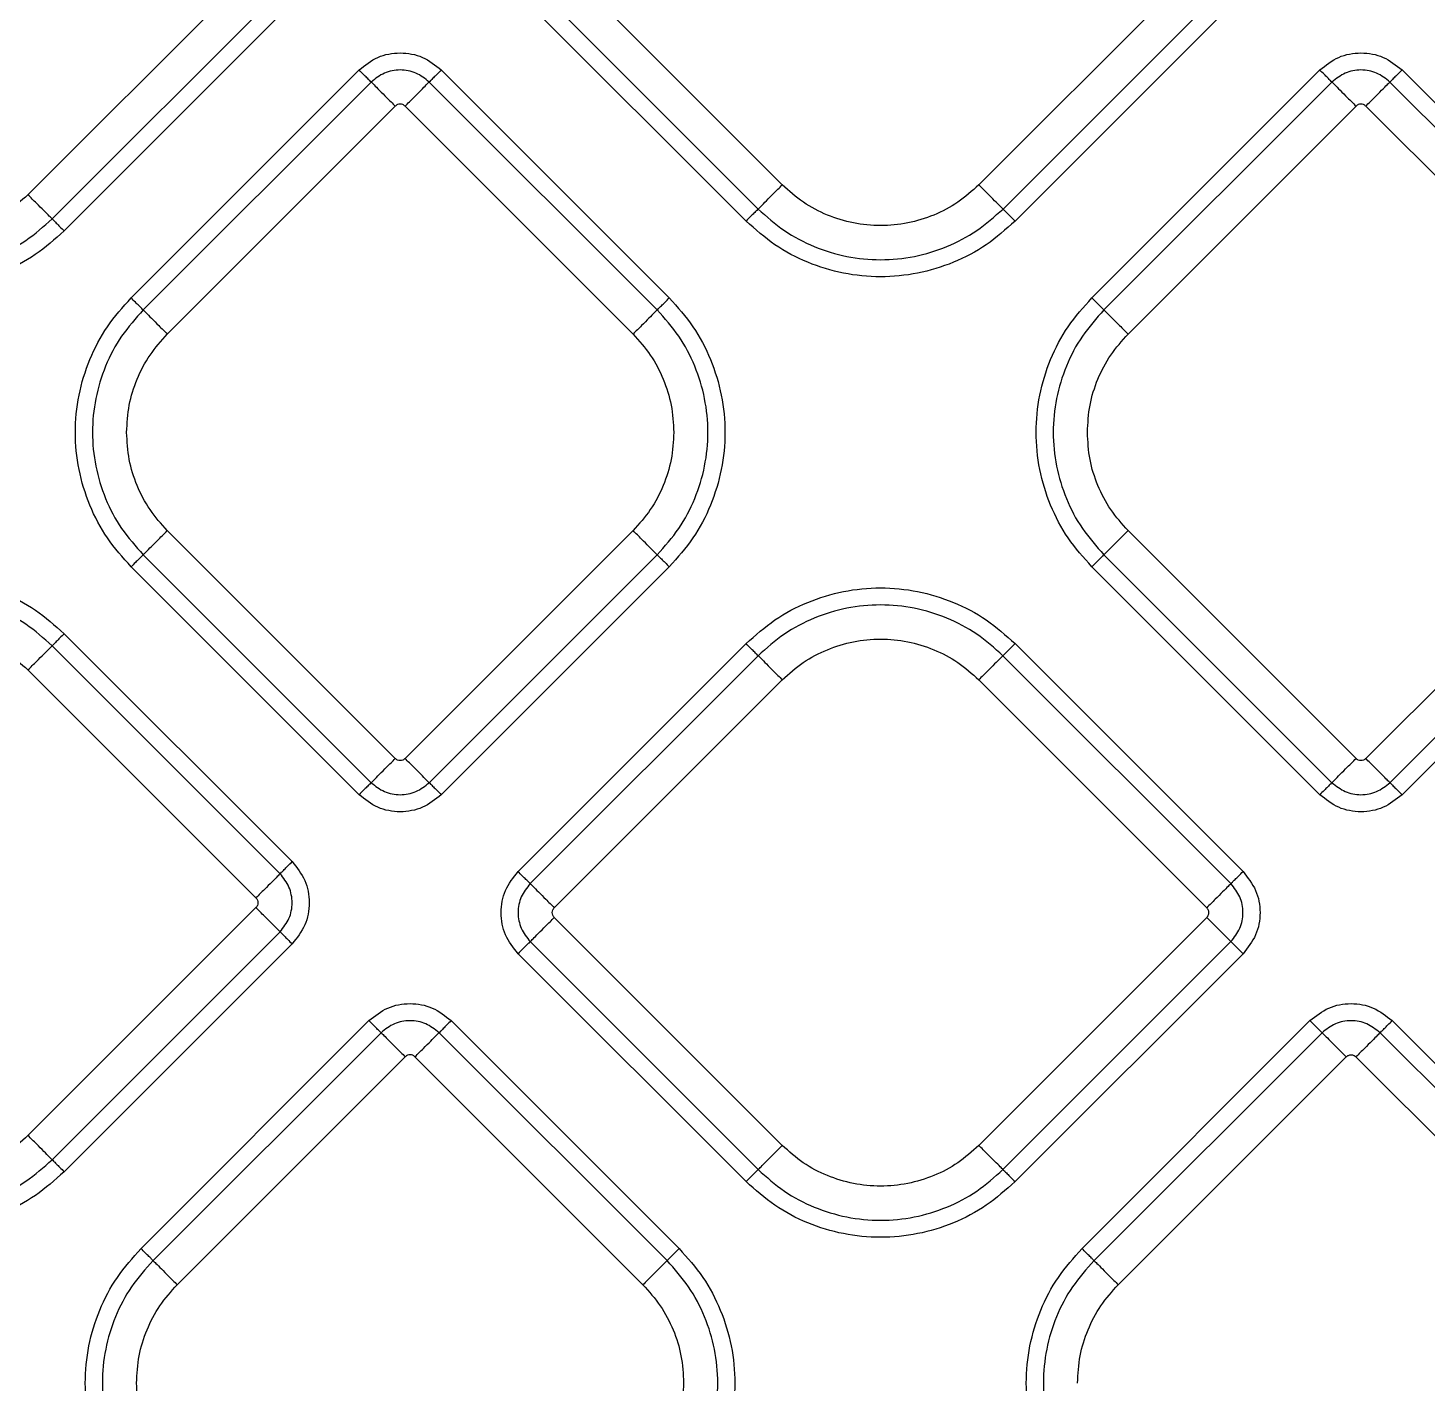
# Model space of a CAD drawing. Extents: x 939 to 1039, y 781 to 934.
# Drawn here: x 960.095 to 964.138, y 835.997 to 839.913 of the extents above; entities that cross this region are included whole.
import ezdxf

# ---------------------------------------------------------------- set-up
doc = ezdxf.new("R2010")
doc.units = 0
doc.header["$MEASUREMENT"] = 0
doc.layers.add('1', color=4, linetype='Continuous')

# ---------------------------------------------------------------- blocks, each defined once
blk = doc.blocks.new('Envoy')
at = {"layer": '1', "color": 3, "linetype": 'Continuous', "lineweight": 25}
for p, q in [((23.6206, 40.2854), (22.9618, 40.9443)), ((24.8476, 40.9443), (24.1887, 40.2854)), ((22.0995, 40.9158), (21.4407, 40.2569)), ((21.5104, 40.1872), (22.1693, 40.846)), ((23.516, 40.1809), (22.8572, 40.8397)), ((22.8921, 40.8745), (23.5509, 40.2157)), ((24.2585, 40.2157), (24.9173, 40.8745)), ((24.9521, 40.8397), (24.2933, 40.1809)), ((22.2041, 40.8112), (21.5453, 40.1523)), ((21.7388, 39.9588), (22.3977, 40.6176)), ((22.6351, 40.6176), (23.294, 39.9588)), ((24.5154, 39.9588), (25.1742, 40.6176)), ((25.4117, 40.6176), (26.0705, 39.9588)), ((22.4325, 40.5828), (21.7737, 39.9239)), ((23.2591, 39.9239), (22.6003, 40.5828)), ((25.2091, 40.5828), (24.5502, 39.924)), ((26.0356, 39.924), (25.3768, 40.5828)), ((21.8434, 39.8542), (22.5023, 40.513)), ((22.5305, 40.513), (23.1894, 39.8542)), ((24.6199, 39.8542), (25.2788, 40.5131)), ((25.3071, 40.5131), (25.9659, 39.8542)), ((22.5023, 38.6272), (21.8434, 39.2861)), ((23.1894, 39.2861), (22.5305, 38.6272)), ((25.2788, 38.6273), (24.6199, 39.2861)), ((25.9659, 39.2861), (25.3071, 38.6273)), ((22.3977, 38.5227), (21.7388, 39.1815)), ((21.7737, 39.2164), (22.4325, 38.5575)), ((22.6003, 38.5575), (23.2591, 39.2164)), ((23.294, 39.1815), (22.6351, 38.5227)), ((25.1742, 38.5227), (24.5154, 39.1815)), ((24.5502, 39.2164), (25.2091, 38.5575)), ((25.3768, 38.5575), (26.0356, 39.2164)), ((26.0705, 39.1815), (25.4117, 38.5227)), ((21.5453, 38.988), (22.2041, 38.3292)), ((22.1693, 38.2943), (21.5105, 38.9531)), ((22.8572, 38.3006), (23.516, 38.9595)), ((24.2933, 38.9595), (24.9521, 38.3006)), ((23.5509, 38.9246), (22.892, 38.2658)), ((24.9173, 38.2658), (24.2584, 38.9246)), ((21.4407, 38.8834), (22.0996, 38.2246)), ((22.9617, 38.196), (23.6206, 38.8549)), ((24.1887, 38.8549), (24.8475, 38.196)), ((22.0996, 38.1963), (21.4407, 37.5374)), ((23.6206, 37.5089), (22.9617, 38.1678)), ((24.8475, 38.1678), (24.1887, 37.5089)), ((21.5105, 37.4677), (22.1693, 38.1265)), ((22.2041, 38.0917), (21.5453, 37.4329)), ((22.892, 38.098), (23.5509, 37.4392)), ((24.2584, 37.4392), (24.9173, 38.098)), ((23.516, 37.4043), (22.8572, 38.0632)), ((24.9521, 38.0632), (24.2933, 37.4043)), ((21.7674, 37.2108), (22.4262, 37.8696)), ((22.6637, 37.8696), (23.3225, 37.2108)), ((24.4868, 37.2108), (25.1457, 37.8696)), ((25.3831, 37.8696), (26.042, 37.2108)), ((22.4611, 37.8348), (21.8022, 37.176)), ((23.2876, 37.176), (22.6288, 37.8348)), ((25.1805, 37.8348), (24.5217, 37.1759)), ((26.0071, 37.1759), (25.3483, 37.8348)), ((21.8719, 37.1062), (22.5308, 37.7651)), ((22.5591, 37.7651), (23.2179, 37.1062)), ((24.5914, 37.1062), (25.2503, 37.765)), ((25.2785, 37.765), (25.9374, 37.1062))]:
    blk.add_line(p, q, dxfattribs=at)
for points, knots in [([(22.3977, 40.6176), (22.415, 40.6313), (22.4498, 40.6588), (22.5164, 40.6708), (22.5831, 40.6588), (22.6178, 40.6313), (22.6351, 40.6176)], [0, 0, 0, 0, 0.2500718, 0.500018, 0.7499294, 1, 1, 1, 1]), ([(25.1742, 40.6176), (25.1915, 40.6314), (25.2263, 40.6588), (25.2929, 40.6708), (25.3596, 40.6588), (25.3943, 40.6314), (25.4117, 40.6176)], [0, 0, 0, 0, 0.2500696, 0.5000136, 0.7499316, 1, 1, 1, 1]), ([(22.4325, 40.5828), (22.4314, 40.5839), (22.4292, 40.5861), (22.4209, 40.5944), (22.4101, 40.6052), (22.4018, 40.6135), (22.3977, 40.6176)], [0, 0, 0, 0, 0.249997, 0.500001, 0.75, 1, 1, 1, 1]), ([(22.6003, 40.5828), (22.588, 40.5924), (22.5635, 40.6118), (22.5164, 40.6204), (22.4693, 40.6118), (22.4448, 40.5924), (22.4325, 40.5828)], [0, 0, 0, 0, 0.249864, 0.499988, 0.750123, 1, 1, 1, 1]), ([(22.6351, 40.6176), (22.631, 40.6135), (22.6227, 40.6052), (22.6119, 40.5944), (22.6036, 40.5861), (22.6014, 40.5839), (22.6003, 40.5828)], [0, 0, 0, 0, 0.249998, 0.500017, 0.750005, 1, 1, 1, 1]), ([(25.2091, 40.5828), (25.2079, 40.5839), (25.2057, 40.5861), (25.1974, 40.5944), (25.1866, 40.6052), (25.1783, 40.6135), (25.1742, 40.6176)], [0, 0, 0, 0, 0.250001, 0.499987, 0.750004, 1, 1, 1, 1]), ([(25.3768, 40.5828), (25.3645, 40.5925), (25.34, 40.6118), (25.2929, 40.6204), (25.2459, 40.6118), (25.2213, 40.5925), (25.2091, 40.5828)], [0, 0, 0, 0, 0.249856, 0.499982, 0.750132, 1, 1, 1, 1]), ([(25.4117, 40.6176), (25.4075, 40.6135), (25.3992, 40.6052), (25.3884, 40.5944), (25.3801, 40.5861), (25.3779, 40.5839), (25.3768, 40.5828)], [0, 0, 0, 0, 0.250017, 0.500011, 0.750009, 1, 1, 1, 1]), ([(22.4325, 40.5828), (22.4348, 40.5806), (22.4392, 40.5761), (22.4558, 40.5595), (22.4774, 40.5379), (22.494, 40.5213), (22.5023, 40.513)], [0, 0, 0, 0, 0.2499971, 0.5000068, 0.7500017, 1, 1, 1, 1]), ([(22.5305, 40.513), (22.5388, 40.5213), (22.5554, 40.5379), (22.577, 40.5595), (22.5936, 40.5761), (22.5981, 40.5806), (22.6003, 40.5828)], [0, 0, 0, 0, 0.250007, 0.499999, 0.750006, 1, 1, 1, 1]), ([(25.2091, 40.5828), (25.2113, 40.5806), (25.2157, 40.5762), (25.2323, 40.5596), (25.2539, 40.5379), (25.2705, 40.5214), (25.2788, 40.5131)], [0, 0, 0, 0, 0.2499916, 0.4999997, 0.7500033, 1, 1, 1, 1]), ([(25.3071, 40.5131), (25.3153, 40.5214), (25.3319, 40.5379), (25.3535, 40.5596), (25.3701, 40.5762), (25.3746, 40.5806), (25.3768, 40.5828)], [0, 0, 0, 0, 0.2499976, 0.5000021, 0.7500035, 1, 1, 1, 1]), ([(22.5305, 40.513), (22.5285, 40.5147), (22.5243, 40.5179), (22.5164, 40.5194), (22.5085, 40.5179), (22.5043, 40.5147), (22.5023, 40.513)], [0, 0, 0, 0, 0.250207, 0.499969, 0.74973, 1, 1, 1, 1]), ([(25.3071, 40.5131), (25.305, 40.5147), (25.3008, 40.518), (25.2929, 40.5194), (25.285, 40.518), (25.2808, 40.5147), (25.2788, 40.5131)], [0, 0, 0, 0, 0.250204, 0.500037, 0.749796, 1, 1, 1, 1]), ([(23.5509, 40.2157), (23.5531, 40.2179), (23.5575, 40.2224), (23.5741, 40.2389), (23.5958, 40.2606), (23.6123, 40.2772), (23.6206, 40.2854)], [0, 0, 0, 0, 0.2499916, 0.4999997, 0.7500033, 1, 1, 1, 1]), ([(24.1887, 40.2854), (24.1691, 40.2679), (24.1298, 40.2328), (24.0593, 40.1961), (23.9836, 40.1729), (23.9047, 40.1652), (23.8258, 40.1729), (23.7501, 40.1961), (23.6796, 40.2328), (23.6403, 40.2679), (23.6206, 40.2854)], [0, 0, 0, 0, 0.125002, 0.250002, 0.375002, 0.500001, 0.625, 0.750001, 0.875001, 1, 1, 1, 1]), ([(24.2585, 40.2157), (24.2563, 40.2179), (24.2518, 40.2224), (24.2352, 40.2389), (24.2136, 40.2606), (24.197, 40.2772), (24.1887, 40.2854)], [0, 0, 0, 0, 0.2499971, 0.5000068, 0.7500017, 1, 1, 1, 1]), ([(21.4407, 40.2569), (21.4211, 40.2394), (21.3818, 40.2043), (21.3112, 40.1676), (21.2356, 40.1444), (21.1566, 40.1367), (21.0777, 40.1444), (21.002, 40.1676), (20.9315, 40.2043), (20.8922, 40.2394), (20.8726, 40.2569)], [0, 0, 0, 0, 0.125, 0.249999, 0.375, 0.499998, 0.625001, 0.749998, 0.874997, 1, 1, 1, 1]), ([(21.5104, 40.1872), (21.5082, 40.1894), (21.5038, 40.1938), (21.4872, 40.2104), (21.4655, 40.2321), (21.449, 40.2486), (21.4407, 40.2569)], [0, 0, 0, 0, 0.24999, 0.499998, 0.750001, 1, 1, 1, 1]), ([(23.5509, 40.2157), (23.5498, 40.2146), (23.5476, 40.2124), (23.5393, 40.2041), (23.5284, 40.1933), (23.5202, 40.185), (23.516, 40.1809)], [0, 0, 0, 0, 0.249997, 0.499999, 0.750002, 1, 1, 1, 1]), ([(23.5509, 40.2157), (23.5754, 40.1939), (23.6243, 40.1502), (23.7121, 40.1044), (23.8064, 40.0756), (23.9047, 40.066), (24.003, 40.0756), (24.0972, 40.1044), (24.185, 40.1502), (24.234, 40.1939), (24.2585, 40.2157)], [0, 0, 0, 0, 0.124999, 0.25, 0.375, 0.499999, 0.625, 0.75, 0.874998, 1, 1, 1, 1]), ([(24.2585, 40.2157), (24.2596, 40.2146), (24.2618, 40.2124), (24.2701, 40.2041), (24.2809, 40.1933), (24.2892, 40.185), (24.2933, 40.1809)], [0, 0, 0, 0, 0.249999, 0.499988, 0.749994, 1, 1, 1, 1]), ([(21.5453, 40.1523), (21.5184, 40.1284), (21.4646, 40.0804), (21.3682, 40.0301), (21.2646, 39.9984), (21.1566, 39.9878), (21.0487, 39.9984), (20.9451, 40.0301), (20.8486, 40.0804), (20.7949, 40.1284), (20.768, 40.1523)], [0, 0, 0, 0, 0.1249998, 0.2500009, 0.3750004, 0.4999999, 0.6249994, 0.7500015, 0.8750002, 1, 1, 1, 1]), ([(20.8029, 40.1872), (20.8273, 40.1654), (20.8763, 40.1217), (20.9641, 40.0759), (21.0584, 40.0471), (21.1566, 40.0375), (21.2549, 40.0471), (21.3492, 40.0759), (21.437, 40.1217), (21.486, 40.1654), (21.5104, 40.1872)], [0, 0, 0, 0, 0.125002, 0.25, 0.375, 0.500001, 0.625, 0.75, 0.875001, 1, 1, 1, 1]), ([(21.5104, 40.1872), (21.5115, 40.1861), (21.5138, 40.1839), (21.5221, 40.1756), (21.5329, 40.1648), (21.5412, 40.1565), (21.5453, 40.1523)], [0, 0, 0, 0, 0.249996, 0.500001, 0.750003, 1, 1, 1, 1]), ([(24.2933, 40.1809), (24.2664, 40.1569), (24.2127, 40.1089), (24.1162, 40.0586), (24.0126, 40.0269), (23.9047, 40.0164), (23.7967, 40.0269), (23.6932, 40.0586), (23.5967, 40.1089), (23.5429, 40.1569), (23.516, 40.1809)], [0, 0, 0, 0, 0.125, 0.249998, 0.375, 0.5, 0.624999, 0.749999, 0.875, 1, 1, 1, 1]), ([(21.7388, 39.1815), (21.7149, 39.2084), (21.6669, 39.2621), (21.6166, 39.3586), (21.5849, 39.4622), (21.5743, 39.5701), (21.5849, 39.6781), (21.6166, 39.7817), (21.6669, 39.8781), (21.7149, 39.9319), (21.7388, 39.9588)], [0, 0, 0, 0, 0.125001, 0.25, 0.375, 0.5, 0.625, 0.75, 0.874999, 1, 1, 1, 1]), ([(21.7737, 39.9239), (21.7726, 39.925), (21.7704, 39.9272), (21.7621, 39.9355), (21.7513, 39.9464), (21.743, 39.9547), (21.7388, 39.9588)], [0, 0, 0, 0, 0.249998, 0.499992, 0.749999, 1, 1, 1, 1]), ([(23.2591, 39.9239), (23.2602, 39.925), (23.2624, 39.9272), (23.2707, 39.9355), (23.2815, 39.9464), (23.2898, 39.9547), (23.294, 39.9588)], [0, 0, 0, 0, 0.249988, 0.499996, 0.75, 1, 1, 1, 1]), ([(23.294, 39.9588), (23.318, 39.9319), (23.3659, 39.8781), (23.4162, 39.7817), (23.4479, 39.6781), (23.4585, 39.5701), (23.4479, 39.4622), (23.4162, 39.3586), (23.3659, 39.2621), (23.318, 39.2084), (23.294, 39.1815)], [0, 0, 0, 0, 0.125001, 0.25, 0.375, 0.5, 0.625, 0.75, 0.874999, 1, 1, 1, 1]), ([(24.5154, 39.1815), (24.4914, 39.2084), (24.4434, 39.2622), (24.3931, 39.3587), (24.3614, 39.4622), (24.3509, 39.5702), (24.3614, 39.6781), (24.3931, 39.7817), (24.4434, 39.8782), (24.4914, 39.9319), (24.5154, 39.9588)], [0, 0, 0, 0, 0.1249993, 0.2500002, 0.3749998, 0.5, 0.6250002, 0.7499998, 0.8750007, 1, 1, 1, 1]), ([(24.5502, 39.924), (24.5491, 39.9251), (24.5469, 39.9273), (24.5386, 39.9356), (24.5278, 39.9464), (24.5195, 39.9547), (24.5154, 39.9588)], [0, 0, 0, 0, 0.249994, 0.5, 0.750002, 1, 1, 1, 1]), ([(21.7737, 39.9239), (21.7519, 39.8995), (21.7082, 39.8505), (21.6624, 39.7627), (21.6336, 39.6684), (21.624, 39.5701), (21.6336, 39.4719), (21.6624, 39.3776), (21.7082, 39.2898), (21.7519, 39.2408), (21.7737, 39.2164)], [0, 0, 0, 0, 0.124999, 0.25, 0.375, 0.5, 0.625, 0.750001, 0.875001, 1, 1, 1, 1]), ([(21.7737, 39.9239), (21.7759, 39.9217), (21.7803, 39.9173), (21.7969, 39.9007), (21.8186, 39.879), (21.8352, 39.8625), (21.8434, 39.8542)], [0, 0, 0, 0, 0.2499971, 0.5000068, 0.7500017, 1, 1, 1, 1]), ([(23.2591, 39.9239), (23.2569, 39.9217), (23.2525, 39.9173), (23.2359, 39.9007), (23.2142, 39.879), (23.1977, 39.8625), (23.1894, 39.8542)], [0, 0, 0, 0, 0.249995, 0.500002, 0.750004, 1, 1, 1, 1]), ([(23.2591, 39.2164), (23.2809, 39.2408), (23.3246, 39.2898), (23.3704, 39.3776), (23.3992, 39.4719), (23.4088, 39.5701), (23.3992, 39.6684), (23.3704, 39.7627), (23.3246, 39.8505), (23.2809, 39.8995), (23.2591, 39.9239)], [0, 0, 0, 0, 0.124999, 0.249999, 0.375, 0.5, 0.625, 0.75, 0.875001, 1, 1, 1, 1]), ([(24.5502, 39.924), (24.5284, 39.8995), (24.4847, 39.8505), (24.4389, 39.7627), (24.4101, 39.6685), (24.4005, 39.5702), (24.4101, 39.4719), (24.4389, 39.3776), (24.4847, 39.2898), (24.5284, 39.2409), (24.5502, 39.2164)], [0, 0, 0, 0, 0.125001, 0.25, 0.375001, 0.5, 0.625, 0.75, 0.875, 1, 1, 1, 1]), ([(24.5502, 39.924), (24.5524, 39.9217), (24.5569, 39.9173), (24.5735, 39.9007), (24.5951, 39.8791), (24.6117, 39.8625), (24.6199, 39.8542)], [0, 0, 0, 0, 0.249996, 0.499996, 0.75, 1, 1, 1, 1]), ([(21.7258, 39.5701), (21.7273, 39.5964), (21.7302, 39.6491), (21.7543, 39.7247), (21.7908, 39.7953), (21.8259, 39.8346), (21.8434, 39.8542)], [0, 0, 0, 0, 0.25, 0.499999, 0.75, 1, 1, 1, 1]), ([(23.1894, 39.8542), (23.2069, 39.8346), (23.242, 39.7953), (23.2785, 39.7247), (23.3026, 39.6491), (23.3056, 39.5964), (23.307, 39.5701)], [0, 0, 0, 0, 0.25, 0.5, 0.75, 1, 1, 1, 1]), ([(24.5023, 39.5702), (24.5038, 39.5965), (24.5067, 39.6491), (24.5308, 39.7248), (24.5673, 39.7953), (24.6024, 39.8346), (24.6199, 39.8542)], [0, 0, 0, 0, 0.25, 0.500001, 0.750001, 1, 1, 1, 1]), ([(21.8434, 39.2861), (21.8259, 39.3057), (21.7908, 39.345), (21.7543, 39.4155), (21.7302, 39.4912), (21.7273, 39.5438), (21.7258, 39.5701)], [0, 0, 0, 0, 0.249999, 0.5, 0.75, 1, 1, 1, 1]), ([(23.307, 39.5701), (23.3056, 39.5438), (23.3026, 39.4912), (23.2785, 39.4155), (23.242, 39.345), (23.2069, 39.3057), (23.1894, 39.2861)], [0, 0, 0, 0, 0.25, 0.500001, 0.750001, 1, 1, 1, 1]), ([(24.6199, 39.2861), (24.6024, 39.3058), (24.5673, 39.3451), (24.5308, 39.4156), (24.5067, 39.4913), (24.5038, 39.5439), (24.5023, 39.5702)], [0, 0, 0, 0, 0.249999, 0.499999, 0.75, 1, 1, 1, 1]), ([(21.7737, 39.2164), (21.7759, 39.2186), (21.7803, 39.223), (21.7969, 39.2396), (21.8186, 39.2612), (21.8352, 39.2778), (21.8434, 39.2861)], [0, 0, 0, 0, 0.2499957, 0.5000049, 0.7499993, 1, 1, 1, 1]), ([(23.2591, 39.2164), (23.2569, 39.2186), (23.2525, 39.223), (23.2359, 39.2396), (23.2142, 39.2612), (23.1977, 39.2778), (23.1894, 39.2861)], [0, 0, 0, 0, 0.249993, 0.5, 0.750002, 1, 1, 1, 1]), ([(24.5502, 39.2164), (24.5524, 39.2186), (24.5569, 39.223), (24.5735, 39.2396), (24.5951, 39.2613), (24.6117, 39.2778), (24.6199, 39.2861)], [0, 0, 0, 0, 0.249995, 0.4999959, 0.7499999, 1, 1, 1, 1]), ([(21.7737, 39.2164), (21.7726, 39.2152), (21.7704, 39.213), (21.7621, 39.2047), (21.7513, 39.1939), (21.743, 39.1856), (21.7388, 39.1815)], [0, 0, 0, 0, 0.25, 0.499993, 0.749999, 1, 1, 1, 1]), ([(23.2591, 39.2164), (23.2602, 39.2152), (23.2624, 39.213), (23.2707, 39.2047), (23.2815, 39.1939), (23.2898, 39.1856), (23.294, 39.1815)], [0, 0, 0, 0, 0.24999, 0.499997, 0.750001, 1, 1, 1, 1]), ([(24.5502, 39.2164), (24.5491, 39.2153), (24.5469, 39.2131), (24.5386, 39.2048), (24.5278, 39.1939), (24.5195, 39.1857), (24.5154, 39.1815)], [0, 0, 0, 0, 0.249996, 0.500001, 0.750003, 1, 1, 1, 1]), ([(20.768, 38.988), (20.7949, 39.012), (20.8487, 39.0599), (20.9452, 39.1102), (21.0487, 39.1419), (21.1567, 39.1525), (21.2646, 39.1419), (21.3682, 39.1102), (21.4647, 39.0599), (21.5184, 39.012), (21.5453, 38.988)], [0, 0, 0, 0, 0.1250003, 0.2499985, 0.3750006, 0.5000001, 0.6249996, 0.7499991, 0.8749997, 1, 1, 1, 1]), ([(21.5105, 38.9531), (21.486, 38.9749), (21.437, 39.0186), (21.3492, 39.0644), (21.255, 39.0932), (21.1567, 39.1029), (21.0584, 39.0932), (20.9641, 39.0644), (20.8763, 39.0186), (20.8274, 38.9749), (20.8029, 38.9531)], [0, 0, 0, 0, 0.125001, 0.249999, 0.374999, 0.5, 0.625001, 0.750001, 0.874999, 1, 1, 1, 1]), ([(23.516, 38.9595), (23.5429, 38.9834), (23.5966, 39.0314), (23.6931, 39.0817), (23.7967, 39.1134), (23.9046, 39.124), (24.0126, 39.1134), (24.1162, 39.0817), (24.2126, 39.0314), (24.2664, 38.9834), (24.2933, 38.9595)], [0, 0, 0, 0, 0.1249998, 0.2500009, 0.3750004, 0.4999999, 0.6249994, 0.7500015, 0.8750002, 1, 1, 1, 1]), ([(24.2584, 38.9246), (24.234, 38.9464), (24.185, 38.9901), (24.0972, 39.0359), (24.0029, 39.0647), (23.9046, 39.0743), (23.8064, 39.0647), (23.7121, 39.0359), (23.6243, 38.9901), (23.5753, 38.9464), (23.5509, 38.9246)], [0, 0, 0, 0, 0.125001, 0.249999, 0.374999, 0.5, 0.625001, 0.750001, 0.874999, 1, 1, 1, 1]), ([(20.8726, 38.8834), (20.8923, 38.9009), (20.9316, 38.936), (21.0021, 38.9727), (21.0778, 38.9959), (21.1567, 39.0036), (21.2356, 38.9959), (21.3113, 38.9727), (21.3818, 38.936), (21.4211, 38.9009), (21.4407, 38.8834)], [0, 0, 0, 0, 0.125, 0.25, 0.375001, 0.5, 0.624999, 0.75, 0.875, 1, 1, 1, 1]), ([(21.5453, 38.988), (21.5412, 38.9838), (21.5329, 38.9756), (21.5221, 38.9647), (21.5138, 38.9564), (21.5116, 38.9542), (21.5105, 38.9531)], [0, 0, 0, 0, 0.250001, 0.500008, 0.750002, 1, 1, 1, 1]), ([(21.4407, 38.8834), (21.449, 38.8917), (21.4656, 38.9082), (21.4872, 38.9299), (21.5038, 38.9465), (21.5083, 38.9509), (21.5105, 38.9531)], [0, 0, 0, 0, 0.2499979, 0.4999998, 0.7500062, 1, 1, 1, 1]), ([(23.5509, 38.9246), (23.5497, 38.9257), (23.5475, 38.9279), (23.5392, 38.9362), (23.5284, 38.947), (23.5201, 38.9553), (23.516, 38.9595)], [0, 0, 0, 0, 0.25, 0.499993, 0.749993, 1, 1, 1, 1]), ([(23.6206, 38.8549), (23.6402, 38.8724), (23.6795, 38.9075), (23.75, 38.9442), (23.8257, 38.9674), (23.9046, 38.9751), (23.9836, 38.9674), (24.0592, 38.9442), (24.1298, 38.9075), (24.1691, 38.8724), (24.1887, 38.8549)], [0, 0, 0, 0, 0.125, 0.25, 0.375001, 0.5, 0.624999, 0.75, 0.875, 1, 1, 1, 1]), ([(24.2584, 38.9246), (24.2595, 38.9257), (24.2618, 38.9279), (24.2701, 38.9362), (24.2809, 38.947), (24.2892, 38.9553), (24.2933, 38.9595)], [0, 0, 0, 0, 0.25, 0.499993, 0.749993, 1, 1, 1, 1]), ([(23.5509, 38.9246), (23.5531, 38.9224), (23.5575, 38.918), (23.5741, 38.9014), (23.5957, 38.8797), (23.6123, 38.8632), (23.6206, 38.8549)], [0, 0, 0, 0, 0.249993, 0.500002, 0.750002, 1, 1, 1, 1]), ([(24.2584, 38.9246), (24.2562, 38.9224), (24.2518, 38.918), (24.2352, 38.9014), (24.2135, 38.8797), (24.197, 38.8632), (24.1887, 38.8549)], [0, 0, 0, 0, 0.249993, 0.500002, 0.750002, 1, 1, 1, 1]), ([(22.4325, 38.5575), (22.4348, 38.5597), (22.4392, 38.5642), (22.4558, 38.5808), (22.4774, 38.6024), (22.494, 38.619), (22.5023, 38.6272)], [0, 0, 0, 0, 0.2499957, 0.5000049, 0.7499993, 1, 1, 1, 1]), ([(22.5305, 38.6272), (22.5285, 38.6256), (22.5243, 38.6223), (22.5164, 38.6209), (22.5085, 38.6223), (22.5043, 38.6256), (22.5023, 38.6272)], [0, 0, 0, 0, 0.250212, 0.499969, 0.749725, 1, 1, 1, 1]), ([(22.6003, 38.5575), (22.5981, 38.5597), (22.5936, 38.5642), (22.577, 38.5808), (22.5554, 38.6024), (22.5388, 38.619), (22.5305, 38.6272)], [0, 0, 0, 0, 0.249993, 0.499999, 0.74999, 1, 1, 1, 1]), ([(25.2091, 38.5575), (25.2113, 38.5598), (25.2157, 38.5642), (25.2323, 38.5808), (25.2539, 38.6024), (25.2705, 38.619), (25.2788, 38.6273)], [0, 0, 0, 0, 0.24999, 0.499998, 0.750001, 1, 1, 1, 1]), ([(25.3071, 38.6273), (25.305, 38.6256), (25.3008, 38.6224), (25.2929, 38.6209), (25.285, 38.6224), (25.2808, 38.6256), (25.2788, 38.6273)], [0, 0, 0, 0, 0.25021, 0.500037, 0.74979, 1, 1, 1, 1]), ([(25.3768, 38.5575), (25.3746, 38.5598), (25.3701, 38.5642), (25.3535, 38.5808), (25.3319, 38.6024), (25.3153, 38.619), (25.3071, 38.6273)], [0, 0, 0, 0, 0.249995, 0.4999959, 0.7499999, 1, 1, 1, 1]), ([(22.4325, 38.5575), (22.4314, 38.5564), (22.4292, 38.5542), (22.4209, 38.5459), (22.4101, 38.5351), (22.4018, 38.5268), (22.3977, 38.5227)], [0, 0, 0, 0, 0.249997, 0.500001, 0.750006, 1, 1, 1, 1]), ([(22.4325, 38.5575), (22.4448, 38.5479), (22.4693, 38.5285), (22.5164, 38.5199), (22.5635, 38.5285), (22.588, 38.5479), (22.6003, 38.5575)], [0, 0, 0, 0, 0.249865, 0.499988, 0.750122, 1, 1, 1, 1]), ([(22.6003, 38.5575), (22.6014, 38.5564), (22.6036, 38.5542), (22.6119, 38.5459), (22.6227, 38.5351), (22.631, 38.5268), (22.6351, 38.5227)], [0, 0, 0, 0, 0.2499955, 0.4999831, 0.7500072, 1, 1, 1, 1]), ([(25.2091, 38.5575), (25.2079, 38.5564), (25.2057, 38.5542), (25.1974, 38.5459), (25.1866, 38.5351), (25.1783, 38.5268), (25.1742, 38.5227)], [0, 0, 0, 0, 0.2500043, 0.4999906, 0.7500085, 1, 1, 1, 1]), ([(25.2091, 38.5575), (25.2213, 38.5479), (25.2459, 38.5285), (25.2929, 38.5199), (25.34, 38.5285), (25.3645, 38.5479), (25.3768, 38.5575)], [0, 0, 0, 0, 0.249857, 0.499983, 0.75012, 1, 1, 1, 1]), ([(25.3768, 38.5575), (25.3779, 38.5564), (25.3801, 38.5542), (25.3884, 38.5459), (25.3992, 38.5351), (25.4075, 38.5268), (25.4117, 38.5227)], [0, 0, 0, 0, 0.249994, 0.499993, 0.749988, 1, 1, 1, 1]), ([(22.6351, 38.5227), (22.6178, 38.509), (22.583, 38.4815), (22.5164, 38.4695), (22.4498, 38.4815), (22.415, 38.509), (22.3977, 38.5227)], [0, 0, 0, 0, 0.250072, 0.500017, 0.749936, 1, 1, 1, 1]), ([(25.4117, 38.5227), (25.3943, 38.509), (25.3596, 38.4815), (25.2929, 38.4695), (25.2263, 38.4815), (25.1915, 38.509), (25.1742, 38.5227)], [0, 0, 0, 0, 0.25007, 0.500014, 0.749931, 1, 1, 1, 1]), ([(22.1693, 38.2943), (22.1704, 38.2954), (22.1726, 38.2976), (22.1809, 38.3059), (22.1917, 38.3167), (22.2, 38.325), (22.2041, 38.3292)], [0, 0, 0, 0, 0.249998, 0.499989, 0.749997, 1, 1, 1, 1]), ([(22.2041, 38.3292), (22.2179, 38.3118), (22.2453, 38.2771), (22.2573, 38.2104), (22.2453, 38.1438), (22.2179, 38.109), (22.2041, 38.0917)], [0, 0, 0, 0, 0.25007, 0.500017, 0.749931, 1, 1, 1, 1]), ([(22.1693, 38.2943), (22.1671, 38.2921), (22.1627, 38.2876), (22.1461, 38.271), (22.1244, 38.2494), (22.1079, 38.2328), (22.0996, 38.2246)], [0, 0, 0, 0, 0.249995, 0.4999959, 0.7499999, 1, 1, 1, 1]), ([(22.1693, 38.1265), (22.179, 38.1388), (22.1983, 38.1634), (22.2069, 38.2104), (22.1983, 38.2575), (22.179, 38.282), (22.1693, 38.2943)], [0, 0, 0, 0, 0.249862, 0.499987, 0.750125, 1, 1, 1, 1]), ([(22.8572, 38.0632), (22.8435, 38.0805), (22.816, 38.1153), (22.804, 38.1819), (22.816, 38.2485), (22.8435, 38.2833), (22.8572, 38.3006)], [0, 0, 0, 0, 0.250069, 0.500016, 0.749933, 1, 1, 1, 1]), ([(22.892, 38.2658), (22.8909, 38.2669), (22.8887, 38.2691), (22.8804, 38.2774), (22.8696, 38.2882), (22.8613, 38.2965), (22.8572, 38.3006)], [0, 0, 0, 0, 0.249997, 0.499992, 0.749996, 1, 1, 1, 1]), ([(24.9173, 38.2658), (24.9184, 38.2669), (24.9206, 38.2691), (24.9289, 38.2774), (24.9397, 38.2882), (24.948, 38.2965), (24.9521, 38.3006)], [0, 0, 0, 0, 0.249997, 0.499992, 0.749996, 1, 1, 1, 1]), ([(24.9521, 38.3006), (24.9658, 38.2833), (24.9933, 38.2485), (25.0053, 38.1819), (24.9933, 38.1153), (24.9658, 38.0805), (24.9521, 38.0632)], [0, 0, 0, 0, 0.250069, 0.500016, 0.749933, 1, 1, 1, 1]), ([(22.892, 38.2658), (22.8824, 38.2535), (22.863, 38.229), (22.8544, 38.1819), (22.863, 38.1348), (22.8824, 38.1103), (22.892, 38.098)], [0, 0, 0, 0, 0.249862, 0.499987, 0.750122, 1, 1, 1, 1]), ([(22.892, 38.2658), (22.8942, 38.2636), (22.8987, 38.2591), (22.9153, 38.2425), (22.9369, 38.2209), (22.9535, 38.2043), (22.9617, 38.196)], [0, 0, 0, 0, 0.249995, 0.499998, 0.75, 1, 1, 1, 1]), ([(24.9173, 38.2658), (24.9151, 38.2636), (24.9106, 38.2591), (24.894, 38.2425), (24.8724, 38.2209), (24.8558, 38.2043), (24.8475, 38.196)], [0, 0, 0, 0, 0.24999, 0.5, 0.750001, 1, 1, 1, 1]), ([(24.9173, 38.098), (24.9269, 38.1103), (24.9463, 38.1348), (24.9549, 38.1819), (24.9463, 38.229), (24.9269, 38.2535), (24.9173, 38.2658)], [0, 0, 0, 0, 0.249862, 0.499987, 0.750122, 1, 1, 1, 1]), ([(22.0996, 38.2246), (22.1012, 38.2225), (22.1045, 38.2183), (22.1059, 38.2104), (22.1045, 38.2025), (22.1012, 38.1983), (22.0996, 38.1963)], [0, 0, 0, 0, 0.25021, 0.499992, 0.749774, 1, 1, 1, 1]), ([(22.1693, 38.1265), (22.1671, 38.1288), (22.1627, 38.1332), (22.1461, 38.1498), (22.1244, 38.1714), (22.1079, 38.188), (22.0996, 38.1963)], [0, 0, 0, 0, 0.2499965, 0.4999979, 0.7500024, 1, 1, 1, 1]), ([(22.892, 38.098), (22.8942, 38.1003), (22.8987, 38.1047), (22.9153, 38.1213), (22.9369, 38.1429), (22.9535, 38.1595), (22.9617, 38.1678)], [0, 0, 0, 0, 0.249995, 0.499998, 0.75, 1, 1, 1, 1]), ([(22.9617, 38.1678), (22.9601, 38.1698), (22.9569, 38.174), (22.9554, 38.1819), (22.9569, 38.1898), (22.9601, 38.194), (22.9617, 38.196)], [0, 0, 0, 0, 0.2502268, 0.4999908, 0.7497732, 1, 1, 1, 1]), ([(24.8475, 38.1678), (24.8492, 38.1698), (24.8524, 38.174), (24.8539, 38.1819), (24.8524, 38.1898), (24.8492, 38.194), (24.8475, 38.196)], [0, 0, 0, 0, 0.2502268, 0.4999908, 0.7497732, 1, 1, 1, 1]), ([(24.8475, 38.1678), (24.8558, 38.1595), (24.8724, 38.1429), (24.894, 38.1213), (24.9106, 38.1047), (24.9151, 38.1003), (24.9173, 38.098)], [0, 0, 0, 0, 0.249999, 0.5, 0.75001, 1, 1, 1, 1]), ([(22.1693, 38.1265), (22.1704, 38.1254), (22.1726, 38.1232), (22.1809, 38.1149), (22.1917, 38.1041), (22.2, 38.0958), (22.2041, 38.0917)], [0, 0, 0, 0, 0.249997, 0.499992, 0.749996, 1, 1, 1, 1]), ([(22.892, 38.098), (22.8909, 38.0969), (22.8887, 38.0947), (22.8804, 38.0864), (22.8696, 38.0756), (22.8613, 38.0673), (22.8572, 38.0632)], [0, 0, 0, 0, 0.2499997, 0.4999914, 0.7499953, 1, 1, 1, 1]), ([(24.9521, 38.0632), (24.948, 38.0673), (24.9397, 38.0756), (24.9289, 38.0864), (24.9206, 38.0947), (24.9184, 38.0969), (24.9173, 38.098)], [0, 0, 0, 0, 0.2500047, 0.5000086, 0.7500003, 1, 1, 1, 1]), ([(22.4262, 37.8696), (22.4435, 37.8834), (22.4783, 37.9108), (22.5449, 37.9228), (22.6116, 37.9108), (22.6463, 37.8834), (22.6637, 37.8696)], [0, 0, 0, 0, 0.250071, 0.500017, 0.749937, 1, 1, 1, 1]), ([(25.1457, 37.8696), (25.163, 37.8833), (25.1978, 37.9108), (25.2644, 37.9228), (25.3311, 37.9108), (25.3658, 37.8833), (25.3831, 37.8696)], [0, 0, 0, 0, 0.250071, 0.500017, 0.749937, 1, 1, 1, 1]), ([(22.4611, 37.8348), (22.4599, 37.8359), (22.4577, 37.8381), (22.4494, 37.8464), (22.4386, 37.8572), (22.4303, 37.8655), (22.4262, 37.8696)], [0, 0, 0, 0, 0.249995, 0.499983, 0.750002, 1, 1, 1, 1]), ([(22.6288, 37.8348), (22.6165, 37.8445), (22.592, 37.8638), (22.5449, 37.8724), (22.4979, 37.8638), (22.4733, 37.8445), (22.4611, 37.8348)], [0, 0, 0, 0, 0.249864, 0.499988, 0.750123, 1, 1, 1, 1]), ([(22.6637, 37.8696), (22.6595, 37.8655), (22.6512, 37.8572), (22.6404, 37.8464), (22.6321, 37.8381), (22.6299, 37.8359), (22.6288, 37.8348)], [0, 0, 0, 0, 0.25, 0.499999, 0.750003, 1, 1, 1, 1]), ([(25.1805, 37.8348), (25.1794, 37.8359), (25.1772, 37.8381), (25.1689, 37.8464), (25.1581, 37.8572), (25.1498, 37.8655), (25.1457, 37.8696)], [0, 0, 0, 0, 0.249995, 0.499983, 0.750002, 1, 1, 1, 1]), ([(25.3483, 37.8348), (25.336, 37.8444), (25.3115, 37.8638), (25.2644, 37.8724), (25.2173, 37.8638), (25.1928, 37.8444), (25.1805, 37.8348)], [0, 0, 0, 0, 0.249864, 0.499988, 0.750123, 1, 1, 1, 1]), ([(25.3483, 37.8348), (25.3494, 37.8359), (25.3516, 37.8381), (25.3599, 37.8464), (25.3707, 37.8572), (25.379, 37.8655), (25.3831, 37.8696)], [0, 0, 0, 0, 0.249997, 0.500001, 0.75, 1, 1, 1, 1]), ([(22.4611, 37.8348), (22.4633, 37.8326), (22.4677, 37.8282), (22.4843, 37.8116), (22.5059, 37.7899), (22.5225, 37.7734), (22.5308, 37.7651)], [0, 0, 0, 0, 0.249993, 0.5, 0.749991, 1, 1, 1, 1]), ([(22.5591, 37.7651), (22.5673, 37.7734), (22.5839, 37.7899), (22.6055, 37.8116), (22.6221, 37.8282), (22.6266, 37.8326), (22.6288, 37.8348)], [0, 0, 0, 0, 0.25, 0.499995, 0.750004, 1, 1, 1, 1]), ([(25.1805, 37.8348), (25.1828, 37.8326), (25.1872, 37.8281), (25.2038, 37.8115), (25.2254, 37.7899), (25.242, 37.7733), (25.2503, 37.765)], [0, 0, 0, 0, 0.2499971, 0.5000068, 0.7500017, 1, 1, 1, 1]), ([(25.3483, 37.8348), (25.3461, 37.8326), (25.3416, 37.8281), (25.325, 37.8115), (25.3034, 37.7899), (25.2868, 37.7733), (25.2785, 37.765)], [0, 0, 0, 0, 0.2499971, 0.5000068, 0.7500017, 1, 1, 1, 1]), ([(22.5591, 37.7651), (22.557, 37.7667), (22.5528, 37.77), (22.5449, 37.7714), (22.537, 37.77), (22.5328, 37.7667), (22.5308, 37.7651)], [0, 0, 0, 0, 0.250275, 0.500031, 0.749788, 1, 1, 1, 1]), ([(25.2503, 37.765), (25.2523, 37.7667), (25.2565, 37.7699), (25.2644, 37.7714), (25.2723, 37.7699), (25.2765, 37.7667), (25.2785, 37.765)], [0, 0, 0, 0, 0.2502542, 0.5, 0.7497458, 1, 1, 1, 1]), ([(21.4407, 37.5374), (21.4211, 37.5199), (21.3818, 37.4848), (21.3113, 37.4481), (21.2356, 37.4249), (21.1567, 37.4172), (21.0778, 37.4249), (21.0021, 37.4481), (20.9316, 37.4848), (20.8923, 37.5199), (20.8726, 37.5374)], [0, 0, 0, 0, 0.125, 0.249999, 0.375001, 0.5, 0.624999, 0.750001, 0.875, 1, 1, 1, 1]), ([(21.5105, 37.4677), (21.5083, 37.4699), (21.5038, 37.4744), (21.4872, 37.491), (21.4656, 37.5126), (21.449, 37.5292), (21.4407, 37.5374)], [0, 0, 0, 0, 0.249995, 0.500002, 0.750004, 1, 1, 1, 1]), ([(23.5509, 37.4392), (23.5531, 37.4414), (23.5575, 37.4458), (23.5741, 37.4624), (23.5957, 37.4841), (23.6123, 37.5006), (23.6206, 37.5089)], [0, 0, 0, 0, 0.249993, 0.5, 0.750002, 1, 1, 1, 1]), ([(24.1887, 37.5089), (24.1691, 37.4914), (24.1298, 37.4563), (24.0592, 37.4196), (23.9836, 37.3964), (23.9046, 37.3887), (23.8257, 37.3964), (23.75, 37.4196), (23.6795, 37.4563), (23.6402, 37.4914), (23.6206, 37.5089)], [0, 0, 0, 0, 0.125, 0.25, 0.375001, 0.5, 0.624999, 0.75, 0.875, 1, 1, 1, 1]), ([(24.2584, 37.4392), (24.2562, 37.4414), (24.2518, 37.4458), (24.2352, 37.4624), (24.2135, 37.4841), (24.197, 37.5006), (24.1887, 37.5089)], [0, 0, 0, 0, 0.249993, 0.5, 0.750002, 1, 1, 1, 1]), ([(20.8029, 37.4677), (20.8274, 37.4459), (20.8763, 37.4022), (20.9641, 37.3564), (21.0584, 37.3276), (21.1567, 37.318), (21.255, 37.3276), (21.3492, 37.3564), (21.437, 37.4022), (21.486, 37.4459), (21.5105, 37.4677)], [0, 0, 0, 0, 0.1250014, 0.2499995, 0.374999, 0.5, 0.625001, 0.7500005, 0.8749986, 1, 1, 1, 1]), ([(21.5105, 37.4677), (21.5116, 37.4666), (21.5138, 37.4644), (21.5221, 37.4561), (21.5329, 37.4453), (21.5412, 37.437), (21.5453, 37.4329)], [0, 0, 0, 0, 0.249999, 0.499988, 0.749994, 1, 1, 1, 1]), ([(21.5453, 37.4329), (21.5184, 37.4089), (21.4647, 37.3609), (21.3682, 37.3106), (21.2646, 37.2789), (21.1567, 37.2684), (21.0487, 37.2789), (20.9452, 37.3106), (20.8487, 37.3609), (20.7949, 37.4089), (20.768, 37.4329)], [0, 0, 0, 0, 0.125, 0.250001, 0.375, 0.5, 0.624999, 0.750002, 0.875, 1, 1, 1, 1]), ([(23.5509, 37.4392), (23.5497, 37.4381), (23.5475, 37.4359), (23.5392, 37.4276), (23.5284, 37.4168), (23.5201, 37.4085), (23.516, 37.4043)], [0, 0, 0, 0, 0.25, 0.499993, 0.749999, 1, 1, 1, 1]), ([(24.2933, 37.4043), (24.2664, 37.3804), (24.2126, 37.3324), (24.1162, 37.2821), (24.0126, 37.2504), (23.9046, 37.2398), (23.7967, 37.2504), (23.6931, 37.2821), (23.5966, 37.3324), (23.5429, 37.3804), (23.516, 37.4043)], [0, 0, 0, 0, 0.1249998, 0.2499985, 0.3750006, 0.5000001, 0.6249996, 0.7499991, 0.8750002, 1, 1, 1, 1]), ([(23.5509, 37.4392), (23.5753, 37.4174), (23.6243, 37.3737), (23.7121, 37.3279), (23.8064, 37.2991), (23.9046, 37.2895), (24.0029, 37.2991), (24.0972, 37.3279), (24.185, 37.3737), (24.234, 37.4174), (24.2584, 37.4392)], [0, 0, 0, 0, 0.125001, 0.249999, 0.374999, 0.5, 0.625001, 0.750001, 0.874999, 1, 1, 1, 1]), ([(24.2584, 37.4392), (24.2595, 37.4381), (24.2618, 37.4359), (24.2701, 37.4276), (24.2809, 37.4168), (24.2892, 37.4085), (24.2933, 37.4043)], [0, 0, 0, 0, 0.25, 0.499993, 0.749999, 1, 1, 1, 1]), ([(21.7674, 36.4335), (21.7434, 36.4604), (21.6954, 36.5142), (21.6451, 36.6107), (21.6134, 36.7142), (21.6029, 36.8222), (21.6134, 36.9301), (21.6451, 37.0337), (21.6954, 37.1302), (21.7434, 37.1839), (21.7674, 37.2108)], [0, 0, 0, 0, 0.125001, 0.25, 0.375, 0.5, 0.625, 0.75, 0.874999, 1, 1, 1, 1]), ([(21.8022, 37.176), (21.8011, 37.1771), (21.7989, 37.1793), (21.7906, 37.1876), (21.7798, 37.1984), (21.7715, 37.2067), (21.7674, 37.2108)], [0, 0, 0, 0, 0.249988, 0.499996, 0.75, 1, 1, 1, 1]), ([(23.2876, 37.176), (23.2887, 37.1771), (23.2909, 37.1793), (23.2992, 37.1876), (23.3101, 37.1984), (23.3183, 37.2067), (23.3225, 37.2108)], [0, 0, 0, 0, 0.249998, 0.499992, 0.749999, 1, 1, 1, 1]), ([(23.3225, 37.2108), (23.3465, 37.1839), (23.3944, 37.1302), (23.4447, 37.0337), (23.4764, 36.9301), (23.487, 36.8222), (23.4764, 36.7142), (23.4447, 36.6107), (23.3944, 36.5142), (23.3465, 36.4604), (23.3225, 36.4335)], [0, 0, 0, 0, 0.125001, 0.25, 0.375, 0.5, 0.625, 0.75, 0.874999, 1, 1, 1, 1]), ([(24.4868, 36.4335), (24.4629, 36.4604), (24.4149, 36.5141), (24.3646, 36.6106), (24.3329, 36.7142), (24.3223, 36.8221), (24.3329, 36.9301), (24.3646, 37.0337), (24.4149, 37.1301), (24.4629, 37.1839), (24.4868, 37.2108)], [0, 0, 0, 0, 0.125001, 0.25, 0.375, 0.5, 0.625, 0.75, 0.874999, 1, 1, 1, 1]), ([(24.5217, 37.1759), (24.5206, 37.177), (24.5184, 37.1792), (24.5101, 37.1875), (24.4993, 37.1984), (24.491, 37.2067), (24.4868, 37.2108)], [0, 0, 0, 0, 0.249998, 0.499992, 0.749999, 1, 1, 1, 1]), ([(21.8022, 37.176), (21.7804, 37.1515), (21.7367, 37.1025), (21.6909, 37.0147), (21.6621, 36.9205), (21.6525, 36.8222), (21.6621, 36.7239), (21.6909, 36.6296), (21.7367, 36.5418), (21.7804, 36.4929), (21.8022, 36.4684)], [0, 0, 0, 0, 0.124999, 0.25, 0.375, 0.5, 0.625, 0.750001, 0.875001, 1, 1, 1, 1]), ([(21.8022, 37.176), (21.8044, 37.1737), (21.8089, 37.1693), (21.8255, 37.1527), (21.8471, 37.1311), (21.8637, 37.1145), (21.8719, 37.1062)], [0, 0, 0, 0, 0.2499938, 0.5000002, 0.7500021, 1, 1, 1, 1]), ([(23.2876, 37.176), (23.2854, 37.1737), (23.281, 37.1693), (23.2644, 37.1527), (23.2427, 37.1311), (23.2262, 37.1145), (23.2179, 37.1062)], [0, 0, 0, 0, 0.2499964, 0.5000054, 0.7499995, 1, 1, 1, 1]), ([(23.2876, 36.4684), (23.3095, 36.4929), (23.3531, 36.5418), (23.3989, 36.6296), (23.4278, 36.7239), (23.4374, 36.8222), (23.4278, 36.9205), (23.3989, 37.0147), (23.3531, 37.1025), (23.3095, 37.1515), (23.2876, 37.176)], [0, 0, 0, 0, 0.124999, 0.249999, 0.375, 0.5, 0.625, 0.75, 0.875001, 1, 1, 1, 1]), ([(24.5217, 37.1759), (24.4999, 37.1515), (24.4562, 37.1025), (24.4104, 37.0147), (24.3816, 36.9204), (24.372, 36.8221), (24.3816, 36.7239), (24.4104, 36.6296), (24.4562, 36.5418), (24.4999, 36.4928), (24.5217, 36.4684)], [0, 0, 0, 0, 0.124999, 0.25, 0.375, 0.5, 0.625, 0.750001, 0.875001, 1, 1, 1, 1]), ([(24.5217, 37.1759), (24.5239, 37.1737), (24.5283, 37.1693), (24.5449, 37.1527), (24.5666, 37.131), (24.5832, 37.1145), (24.5914, 37.1062)], [0, 0, 0, 0, 0.249995, 0.500002, 0.750004, 1, 1, 1, 1]), ([(21.7543, 36.8222), (21.7558, 36.8485), (21.7587, 36.9011), (21.7828, 36.9768), (21.8193, 37.0473), (21.8544, 37.0866), (21.8719, 37.1062)], [0, 0, 0, 0, 0.25, 0.500001, 0.750001, 1, 1, 1, 1]), ([(23.2179, 37.1062), (23.2354, 37.0866), (23.2705, 37.0473), (23.3071, 36.9768), (23.3311, 36.9011), (23.3341, 36.8485), (23.3356, 36.8222)], [0, 0, 0, 0, 0.249999, 0.5, 0.75, 1, 1, 1, 1]), ([(24.4738, 36.8221), (24.4753, 36.8484), (24.4782, 36.9011), (24.5023, 36.9767), (24.5388, 37.0473), (24.5739, 37.0866), (24.5914, 37.1062)], [0, 0, 0, 0, 0.25, 0.5, 0.75, 1, 1, 1, 1]), ([(21.8719, 36.5381), (21.8544, 36.5578), (21.8193, 36.5971), (21.7828, 36.6676), (21.7587, 36.7433), (21.7558, 36.7959), (21.7543, 36.8222)], [0, 0, 0, 0, 0.249999, 0.499999, 0.75, 1, 1, 1, 1]), ([(23.3356, 36.8222), (23.3341, 36.7959), (23.3311, 36.7433), (23.3071, 36.6676), (23.2705, 36.5971), (23.2354, 36.5578), (23.2179, 36.5381)], [0, 0, 0, 0, 0.25, 0.5, 0.750001, 1, 1, 1, 1])]:
    blk.add_open_spline(points, degree=3, knots=knots, dxfattribs=at)

msp = doc.modelspace()

# ---------------------------------------------------------------- block references
at = {"layer": '1'}
msp.add_blockref('Envoy', (938.6538, 799.1744), dxfattribs=at)

doc.saveas('drawing.dxf')
